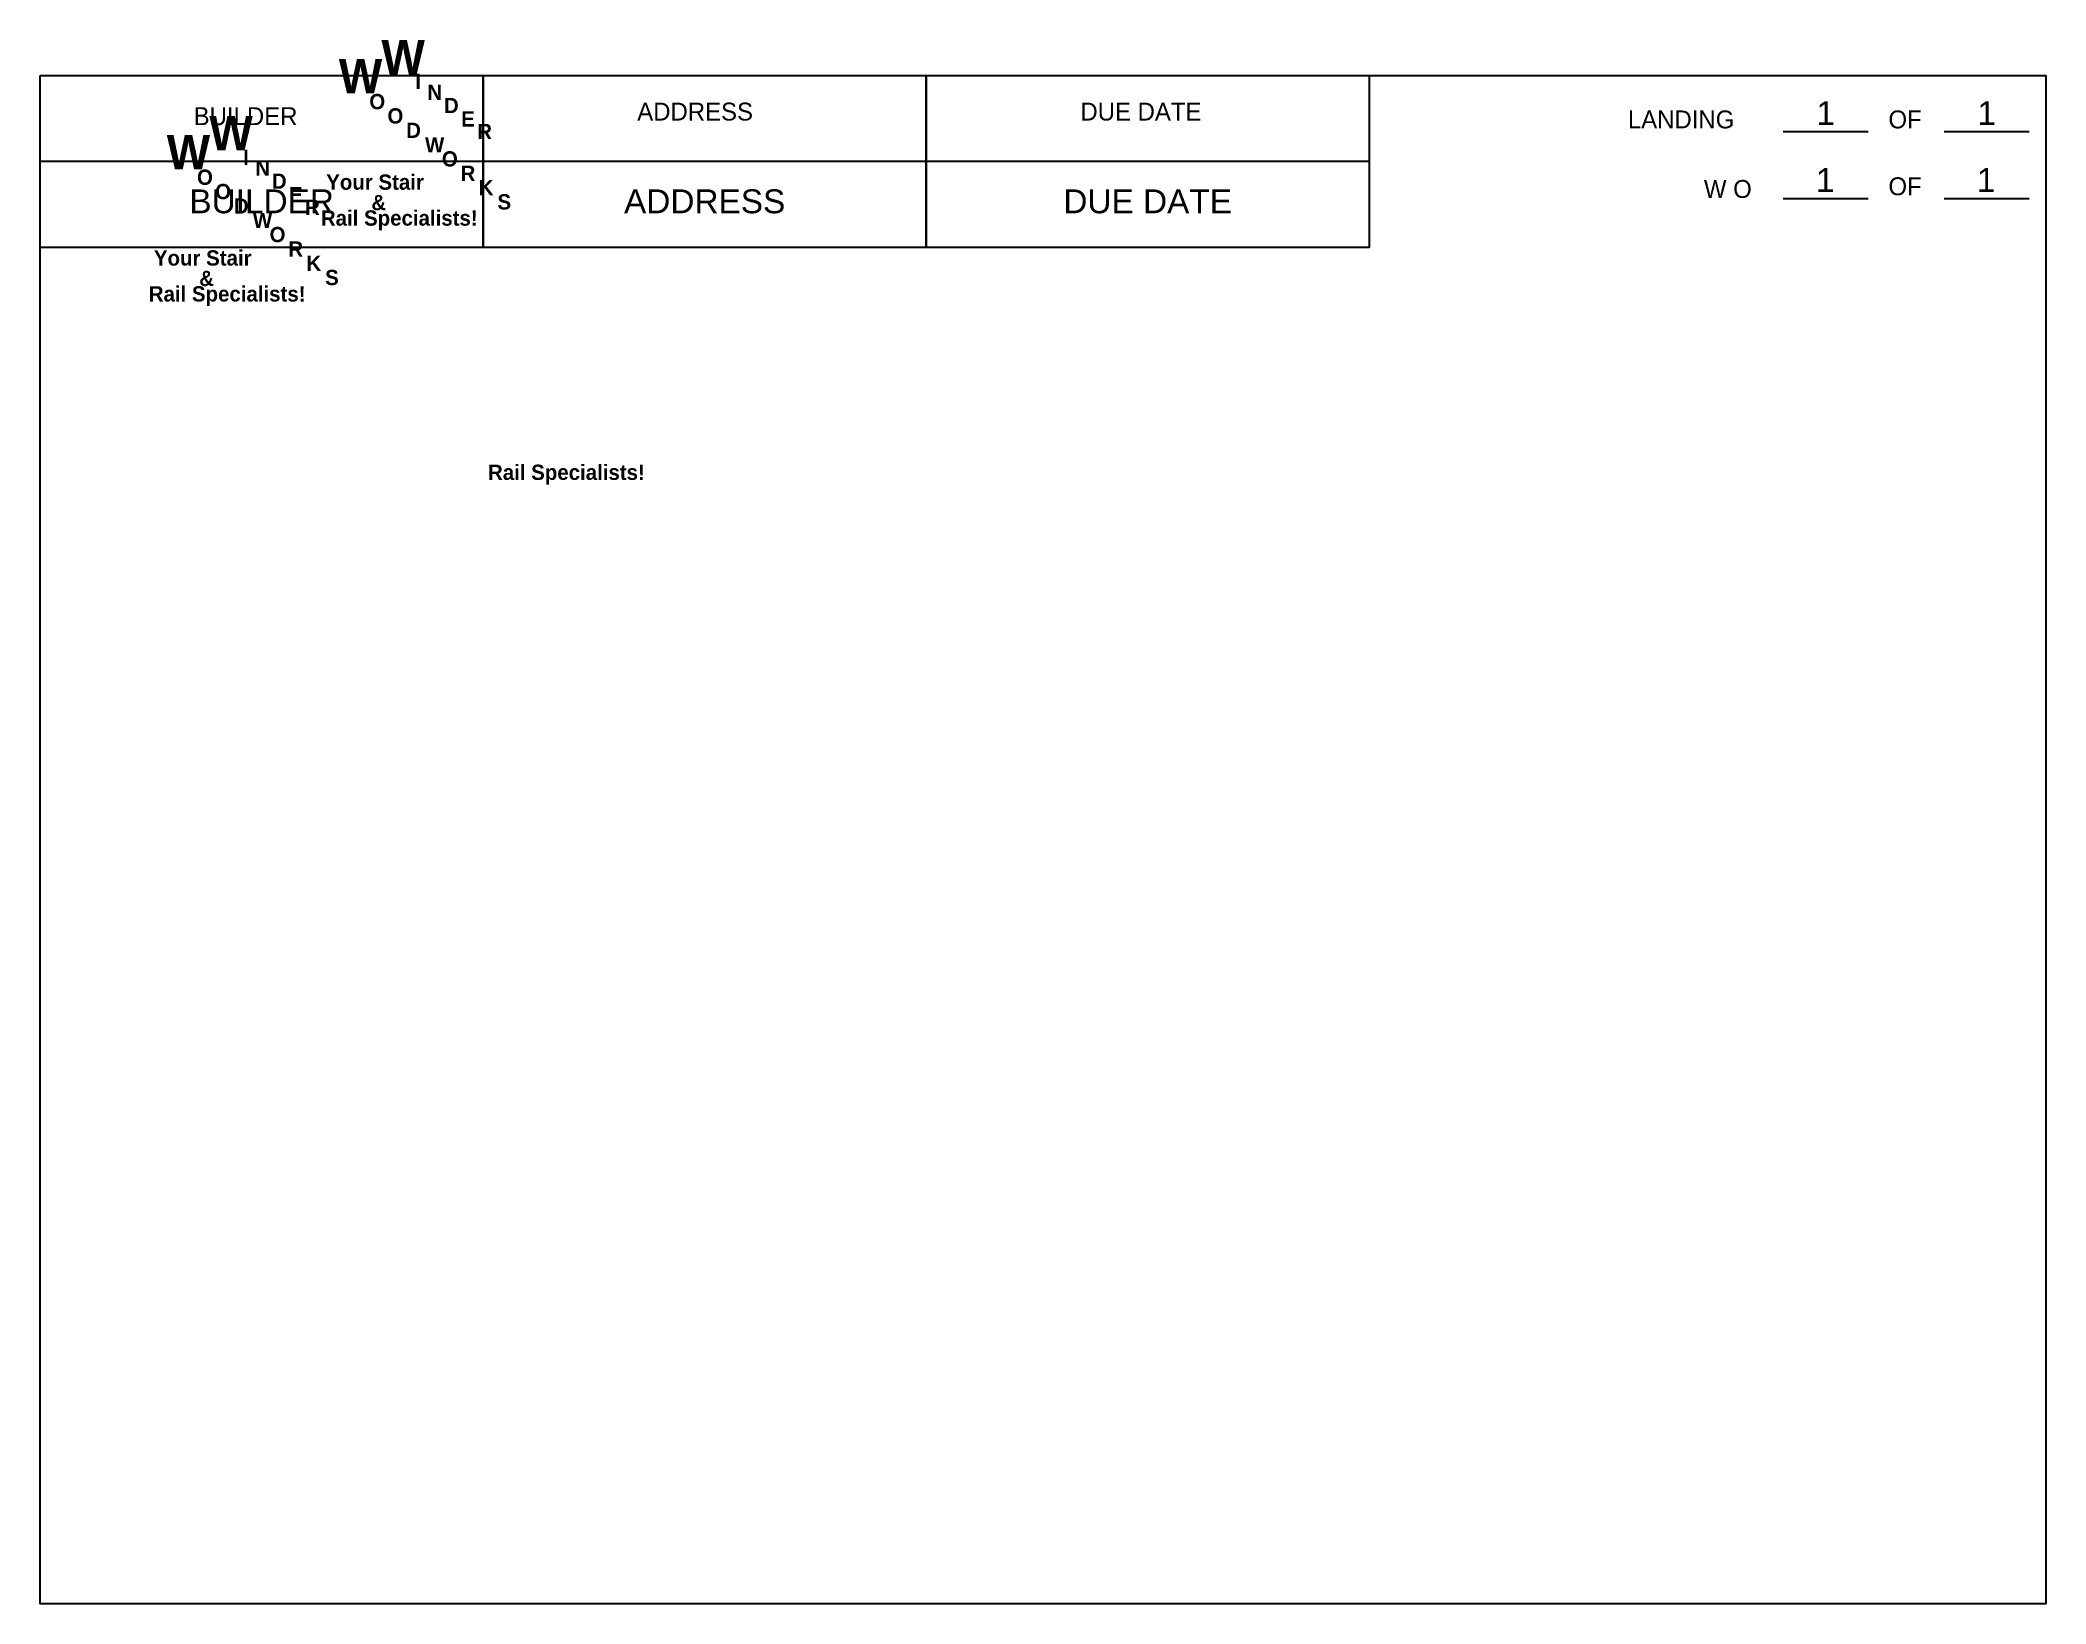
# Paper-space layout 'Landscape Plain' of a CAD drawing. Header units: inches. Extents: x 0 to 10.5, y 0.1 to 8.3.
import ezdxf
from ezdxf.enums import TextEntityAlignment as Align

# ---------------------------------------------------------------- set-up
doc = ezdxf.new("R2010")
doc.units = ezdxf.units.IN
doc.header["$MEASUREMENT"] = 0
for name, color, linetype, lineweight in [('Border', 1, 'Continuous', 35), ('Concrete', 40, 'Continuous', 9), ('Kick', 4, 'Continuous', 9), ('Stringer', 7, 'Continuous', 13), ('Stringer Template', 3, 'Continuous', 9)]:
    doc.layers.add(name, color=color, linetype=linetype, lineweight=lineweight)
doc.styles.add('3-32 Text', font='arial.ttf', dxfattribs={"height": 0.09375})
doc.styles.add('PRINT', font='ARIALUNI.TTF', dxfattribs={"height": 0.125})

# ---------------------------------------------------------------- blocks, each defined once
blk = doc.blocks.new('Landscape Plain')
at = {"layer": 'Border', "style": 'PRINT'}
for tag, p in [('L', (9.347, -0.197)), ('L', (10.19, -0.197)), ('WO', (9.344, -0.546)), ('WO', (10.187, -0.546))]:
    blk.add_attdef(tag, text='', height=0.125, dxfattribs=at).set_placement(p, align=Align.MIDDLE)
for tag, p in [('BUILDER', (1.16, -0.721)), ('ADDRESS', (3.479, -0.721)), ('DUEDATE', (5.798, -0.721))]:
    blk.add_attdef(tag, text='', height=0.125, dxfattribs=at).set_placement(p, align=Align.CENTER)

psp = doc.layouts.new('Landscape Plain')

# ---------------------------------------------------------------- linework, layer by layer
at = {"layer": 'Border'}
for p, q in [((9.171, 7.793), (9.616, 7.793)), ((10.013, 7.793), (10.458, 7.793)), ((2.365, 7.635), (0.046, 7.635)), ((4.685, 7.635), (2.365, 7.635)), ((7.004, 7.635), (4.685, 7.635)), ((9.171, 7.443), (9.616, 7.443)), ((10.013, 7.443), (10.458, 7.443))]:
    psp.add_line(p, q, dxfattribs=at)
for points in [[(0.046, 8.086), (10.546, 8.086), (10.546, 0.086), (0.046, 0.086)], [(0.046, 8.086), (2.365, 8.086), (2.365, 7.185), (0.046, 7.185)], [(2.365, 8.086), (4.685, 8.086), (4.685, 7.185), (2.365, 7.185)], [(4.685, 8.086), (7.004, 8.086), (7.004, 7.185), (4.685, 7.185)]]:
    psp.add_lwpolyline(points, close=True, dxfattribs=at)

# ---------------------------------------------------------------- block references
at = {"layer": 'Concrete'}
ref = psp.add_blockref('Landscape Plain', (0.046, 8.086), dxfattribs=at)
ref.add_attrib('BUILDER', 'BUILDER', dxfattribs={"layer": 'Border', "height": 0.125, "style": 'PRINT'}).set_placement((1.206, 7.365), align=Align.CENTER)
ref.add_attrib('ADDRESS', 'ADDRESS', dxfattribs={"layer": 'Border', "height": 0.125, "style": 'PRINT'}).set_placement((3.525, 7.365), align=Align.CENTER)
ref.add_attrib('DUEDATE', 'DUE DATE', dxfattribs={"layer": 'Border', "height": 0.125, "style": 'PRINT'}).set_placement((5.844, 7.365), align=Align.CENTER)
ref.add_attrib('L', '1', dxfattribs={"layer": 'Border', "height": 0.125, "style": 'PRINT'}).set_placement((9.393, 7.889), align=Align.MIDDLE)
ref.add_attrib('L', '1', dxfattribs={"layer": 'Border', "height": 0.125, "style": 'PRINT'}).set_placement((10.236, 7.889), align=Align.MIDDLE)
ref.add_attrib('WO', '1', dxfattribs={"layer": 'Border', "height": 0.125, "style": 'PRINT'}).set_placement((9.391, 7.539), align=Align.MIDDLE)
ref.add_attrib('WO', '1', dxfattribs={"layer": 'Border', "height": 0.125, "style": 'PRINT'}).set_placement((10.233, 7.539), align=Align.MIDDLE)

# ---------------------------------------------------------------- texts
at = {"layer": 'Stringer', "attachment_point": 1, "style": '3-32 Text'}
for s, width, gutter_width, insert, char_height in [('{\\fHigh Tower Text|b0|i0|c0|p18;BUILDER}', 2.21487, 0.625, (0.85, 7.92), 0.09375), ('{\\fHigh Tower Text|b0|i0|c0|p18;ADDRESS}', 2.21487, 0.625, (3.172, 7.944), 0.09375), ('{\\fHigh Tower Text|b0|i0|c0|p18;DUE DATE}', 2.21487, 0.625, (5.492, 7.944), 0.09375), ('{\\fHigh Tower Text|b0|i0|c0|p18;LANDING}', 2.21487, 0.625, (8.358, 7.903), 0.09375), ('{\\fHigh Tower Text|b0|i0|c0|p18;OF}', 2.21487, 0.625, (9.722, 7.903), 0.09375), ('{\\fStylus BT|b1|i0|c0|p34;    Your Stair\\P    }', 201.73992, 10, (1.425, 7.568), 0.08), ('{\\fStylus BT|b1|i0|c0|p34;   &    }', 201.73992, 10, (1.691, 7.461), 0.08), ('{\\fHigh Tower Text|b0|i0|c0|p18;W O}', 2.21487, 0.625, (8.756, 7.539), 0.09375), ('{\\fHigh Tower Text|b0|i0|c0|p18;OF}', 2.21487, 0.625, (9.722, 7.553), 0.09375), ('{\\fStylus BT|b1|i0|c0|p34;Rail Specialists!}', 84.46821, 10, (1.516, 7.38), 0.08), ('{\\fStylus BT|b1|i0|c0|p34;    Your Stair\\P    }', 201.73992, 10, (0.523, 7.171), 0.08), ('{\\fStylus BT|b1|i0|c0|p34;   &    }', 201.73992, 10, (0.79, 7.064), 0.08), ('{\\fStylus BT|b1|i0|c0|p34;Rail Specialists!}', 84.46821, 10, (0.615, 6.983), 0.08), ('{\\fStylus BT|b1|i0|c0|p34;Rail Specialists!}', 84.46821, 10, (2.391, 6.049), 0.08)]:
    psp.add_mtext_dynamic_manual_height_columns(s, width=width, gutter_width=gutter_width, heights=[0], dxfattribs=dict(at, insert=insert, char_height=char_height))
at = {"layer": 'Stringer Template', "style": '3-32 Text'}
for s, insert, char_height, attachment_point in [('{\\fSuperFrench|b1|i0|c2|p2;W}', (1.833, 8.271), 0.18, 1), ('{\\fSuperFrench|b1|i0|c2|p2;W}', (1.61, 8.172), 0.18, 1), ('{\\fSuperFrench|b1|i0|c2|p2;I}', (2.025, 8.055), 0.08, 5), ('{\\fSuperFrench|b1|i0|c2|p2;O}', (1.811, 7.949), 0.08, 5), ('{\\fSuperFrench|b1|i0|c2|p2;N}', (2.112, 7.998), 0.08, 5), ('{\\fSuperFrench|b1|i0|c2|p2;O}', (1.906, 7.874), 0.08, 5), ('{\\fSuperFrench|b1|i0|c2|p2;D}', (2.199, 7.929), 0.08, 5), ('{\\fSuperFrench|b1|i0|c2|p2;E}', (2.286, 7.859), 0.08, 5), ('{\\fSuperFrench|b1|i0|c2|p2;W}', (0.709, 7.775), 0.18, 1), ('{\\fSuperFrench|b1|i0|c2|p2;W}', (0.932, 7.874), 0.18, 1), ('{\\fSuperFrench|b1|i0|c2|p2;D}', (2.001, 7.799), 0.08, 5), ('{\\fSuperFrench|b1|i0|c2|p2;R}', (2.373, 7.793), 0.08, 5), ('{\\fSuperFrench|b1|i0|c2|p2;I}', (1.124, 7.658), 0.08, 5), ('{\\fSuperFrench|b1|i0|c2|p2;W}', (2.061, 7.763), 0.08, 1), ('{\\fSuperFrench|b1|i0|c2|p2;O}', (2.191, 7.649), 0.08, 5), ('{\\fSuperFrench|b1|i0|c2|p2;O}', (0.909, 7.553), 0.08, 5), ('{\\fSuperFrench|b1|i0|c2|p2;N}', (1.211, 7.601), 0.08, 5), ('{\\fSuperFrench|b1|i0|c2|p2;D}', (1.298, 7.533), 0.08, 5), ('{\\fSuperFrench|b1|i0|c2|p2;R}', (2.286, 7.574), 0.08, 5), ('{\\fSuperFrench|b1|i0|c2|p2;O}', (1.004, 7.478), 0.08, 5), ('{\\fSuperFrench|b1|i0|c2|p2;E}', (1.385, 7.462), 0.08, 5), ('{\\fSuperFrench|b1|i0|c2|p2;K}', (2.381, 7.499), 0.08, 5), ('{\\fSuperFrench|b1|i0|c2|p2;S}', (2.476, 7.424), 0.08, 5), ('{\\fSuperFrench|b1|i0|c2|p2;D}', (1.099, 7.403), 0.08, 5), ('{\\fSuperFrench|b1|i0|c2|p2;W}', (1.16, 7.367), 0.08, 1), ('{\\fSuperFrench|b1|i0|c2|p2;R}', (1.472, 7.396), 0.08, 5), ('{\\fSuperFrench|b1|i0|c2|p2;O}', (1.289, 7.253), 0.08, 5), ('{\\fSuperFrench|b1|i0|c2|p2;R}', (1.384, 7.178), 0.08, 5), ('{\\fSuperFrench|b1|i0|c2|p2;K}', (1.479, 7.103), 0.08, 5), ('{\\fSuperFrench|b1|i0|c2|p2;S}', (1.574, 7.028), 0.08, 5)]:
    psp.add_mtext_dynamic_manual_height_columns(s, width=46.54479, gutter_width=10, heights=[0], dxfattribs=dict(at, insert=insert, char_height=char_height, attachment_point=attachment_point))

# ---------------------------------------------------------------- viewports
at = {"layer": 'Kick', "view_target_point": (72.211, 81.436)}
vp = psp.add_viewport(center=(5.296, 4.086), size=(10.5, 8), view_center_point=(83.217, 70.944), view_height=192, dxfattribs=at)
vp.dxf.flags = 0x10000  # cut along an outline
vp.dxf.clipping_boundary_handle = psp.add_lwpolyline([(0.046, 8.086), (10.546, 8.086), (10.546, 0.086), (0.046, 0.086)], format="xyb", close=True, dxfattribs={"invisible": 1}).dxf.handle

doc.saveas('drawing.dxf')
